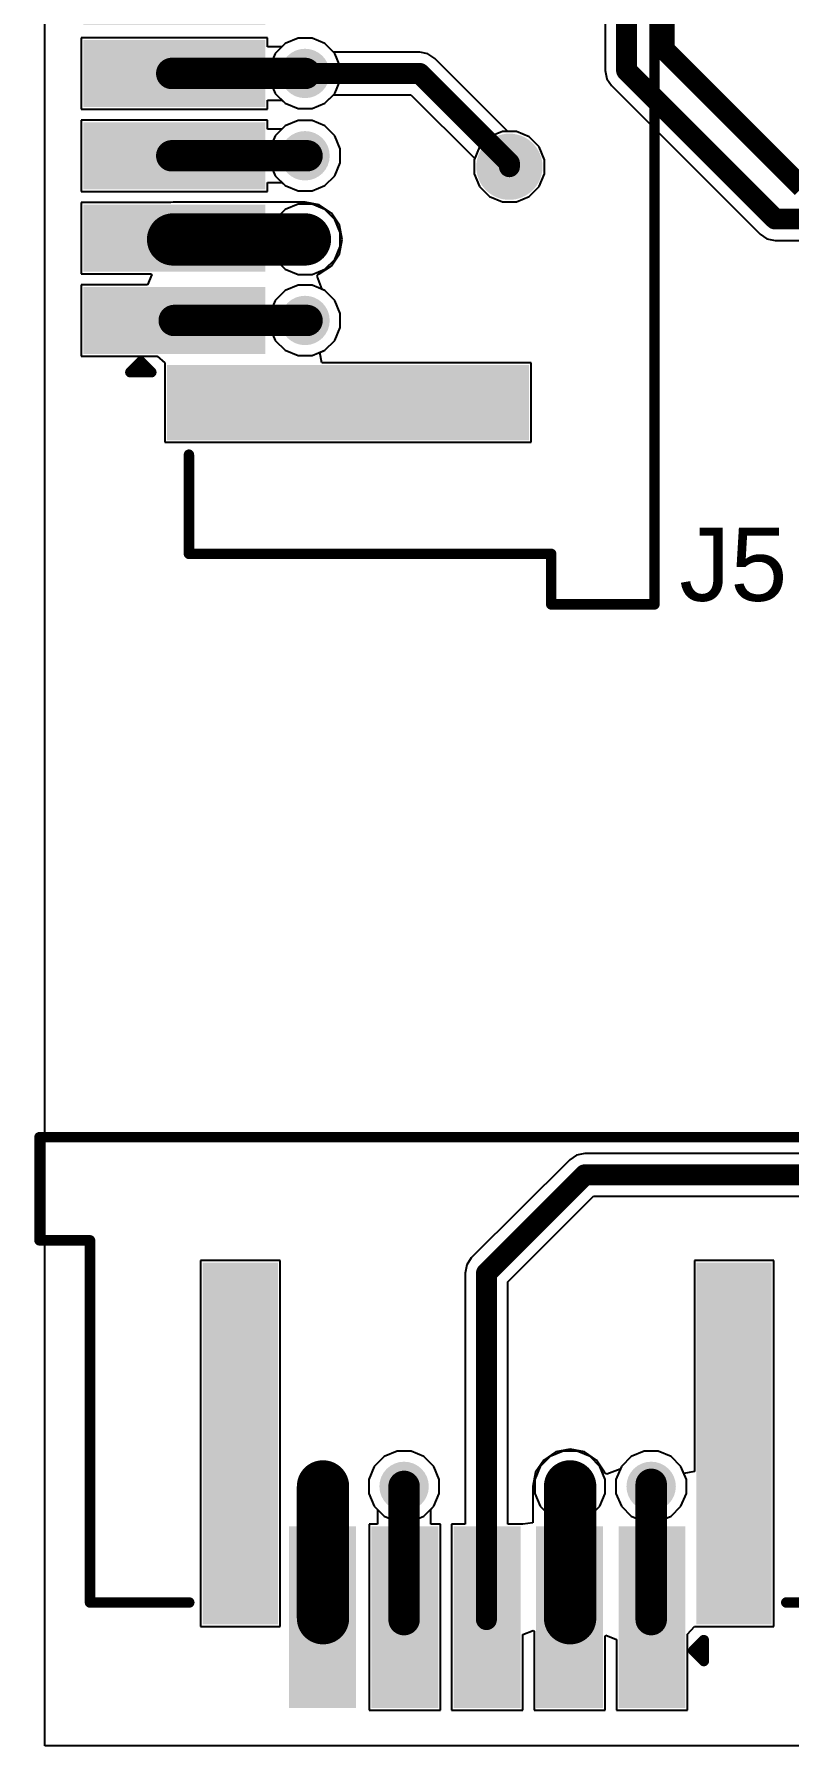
# Model space of a CAD drawing. Header units: millimetres. Extents: x -0.2 to 45, y 0 to 49.7.
# Drawn here: x -0.15 to 9, y 0 to 20.79 of the extents above; entities that cross this region are included whole.
import ezdxf

# ---------------------------------------------------------------- set-up
doc = ezdxf.new("R2010")
doc.units = ezdxf.units.MM
for name, color, linetype in [('BottomLayer', 5, 'Continuous'), ('BottomSolder', 6, 'Continuous'), ('TopLayer', 1, 'Continuous'), ('TopOverlay', 2, 'Continuous'), ('TopPaste', 8, 'Continuous'), ('TopSolder', 216, 'Continuous'), ('ViaHoleLayer', 16, 'Continuous')]:
    doc.layers.add(name, color=color, linetype=linetype)
doc.styles.add('Arial', font='', dxfattribs={"height": 0.2})
doc.styles.get('Arial').set_extended_font_data('Arial')

# ---------------------------------------------------------------- blocks, each defined once
blk = doc.blocks.new('SFW5R_1STE1LF_22')
at = {"layer": 'TopLayer'}
for points in [[(-2.305, 2.057), (-1.695, 2.057), (-1.695, 0.051), (-2.305, 0.051)], [(-1.305, 2.057), (-0.695, 2.057), (-0.695, 0.051), (-1.305, 0.051)], [(-0.305, 2.057), (0.305, 2.057), (0.305, 0.051), (-0.305, 0.051)], [(0.695, 2.057), (1.305, 2.057), (1.305, 0.051), (0.695, 0.051)], [(1.695, 2.057), (2.305, 2.057), (2.305, 0.051), (1.695, 0.051)], [(-2.642, -3.15), (-3.353, -3.15), (-3.353, 1.041), (-2.642, 1.041)], [(3.353, -3.15), (2.642, -3.15), (2.642, 1.041), (3.353, 1.041)]]:
    blk.add_hatch(color=1, dxfattribs=at).paths.add_polyline_path(points)
at = {"layer": 'TopPaste'}
for points in [[(-2.305, 2.057), (-1.695, 2.057), (-1.695, 0.051), (-2.305, 0.051)], [(-1.305, 2.057), (-0.695, 2.057), (-0.695, 0.051), (-1.305, 0.051)], [(-0.305, 2.057), (0.305, 2.057), (0.305, 0.051), (-0.305, 0.051)], [(0.695, 2.057), (1.305, 2.057), (1.305, 0.051), (0.695, 0.051)], [(1.695, 2.057), (2.305, 2.057), (2.305, 0.051), (1.695, 0.051)], [(-2.642, -3.15), (-3.353, -3.15), (-3.353, 1.041), (-2.642, 1.041)], [(3.353, -3.15), (2.642, -3.15), (2.642, 1.041), (3.353, 1.041)]]:
    blk.add_hatch(color=8, dxfattribs=at).paths.add_polyline_path(points)
at = {"layer": 'TopSolder'}
for points in [[(-2.406, 2.159), (-1.594, 2.159), (-1.594, -0.051), (-2.406, -0.051)], [(-1.406, 2.159), (-0.594, 2.159), (-0.594, -0.051), (-1.406, -0.051)], [(-0.406, 2.159), (0.406, 2.159), (0.406, -0.051), (-0.406, -0.051)], [(0.594, 2.159), (1.406, 2.159), (1.406, -0.051), (0.594, -0.051)], [(1.594, 2.159), (2.406, 2.159), (2.406, -0.051), (1.594, -0.051)], [(-2.54, -3.251), (-3.454, -3.251), (-3.454, 1.143), (-2.54, 1.143)], [(3.454, -3.251), (2.54, -3.251), (2.54, 1.143), (3.454, 1.143)]]:
    blk.add_hatch(color=216, dxfattribs=at).paths.add_polyline_path(points)
at = {"layer": 'TopOverlay', "const_width": 0.127}
for points in [[(-2.629, 1.587), (-2.629, 1.333)], [(-2.502, 1.46), (-2.629, 1.587)], [(-2.502, 1.46), (-2.629, 1.333)], [(-4.834, 0.876), (-4.834, -3.522)], [(-3.629, 0.876), (-4.834, 0.876)], [(4.822, 0.876), (3.617, 0.876)], [(4.822, 0.876), (4.822, -3.522)], [(-5.448, -3.522), (-5.448, -4.775)], [(-4.834, -3.522), (-5.448, -3.522)], [(5.436, -3.522), (4.822, -3.522)], [(5.436, -3.522), (5.436, -4.775)], [(5.436, -4.775), (-5.448, -4.775)]]:
    blk.add_lwpolyline(points, dxfattribs=at)
at = {"layer": 'TopOverlay', "const_width": 0.0635}
for points in [[(-2.661, 1.587, 1), (-2.597, 1.587, 1)], [(-2.661, 1.587, 1), (-2.597, 1.587, 1)], [(-2.534, 1.46, 1), (-2.47, 1.46, 1)], [(-2.534, 1.46, 1), (-2.47, 1.46, 1)], [(-2.661, 1.333, 1), (-2.597, 1.333, 1)], [(-2.661, 1.333, 1), (-2.597, 1.333, 1)], [(-4.866, 0.876, 1), (-4.803, 0.876, 1)], [(-4.866, 0.876, 1), (-4.803, 0.876, 1)], [(-3.661, 0.876, 1), (-3.598, 0.876, 1)], [(3.585, 0.876, 1), (3.648, 0.876, 1)], [(4.79, 0.876, 1), (4.854, 0.876, 1)], [(4.79, 0.876, 1), (4.854, 0.876, 1)], [(-5.48, -3.522, 1), (-5.417, -3.522, 1)], [(-5.48, -3.522, 1), (-5.417, -3.522, 1)], [(-4.866, -3.522, 1), (-4.803, -3.522, 1)], [(-4.866, -3.522, 1), (-4.803, -3.522, 1)], [(4.79, -3.522, 1), (4.854, -3.522, 1)], [(4.79, -3.522, 1), (4.854, -3.522, 1)], [(5.404, -3.522, 1), (5.467, -3.522, 1)], [(5.404, -3.522, 1), (5.467, -3.522, 1)], [(-5.48, -4.775, 1), (-5.417, -4.775, 1)], [(-5.48, -4.775, 1), (-5.417, -4.775, 1)], [(5.404, -4.775, 1), (5.467, -4.775, 1)], [(5.404, -4.775, 1), (5.467, -4.775, 1)]]:
    blk.add_lwpolyline(points, format="xyb", close=True, dxfattribs=at)
blk = doc.blocks.new('SFW5R_1STE1LF_25')
at = {"layer": 'TopLayer'}
for points in [[(-2.305, 2.057), (-1.695, 2.057), (-1.695, 0.051), (-2.305, 0.051)], [(-1.305, 2.057), (-0.695, 2.057), (-0.695, 0.051), (-1.305, 0.051)], [(-0.305, 2.057), (0.305, 2.057), (0.305, 0.051), (-0.305, 0.051)], [(0.695, 2.057), (1.305, 2.057), (1.305, 0.051), (0.695, 0.051)], [(1.695, 2.057), (2.305, 2.057), (2.305, 0.051), (1.695, 0.051)], [(-2.642, -3.15), (-3.353, -3.15), (-3.353, 1.041), (-2.642, 1.041)], [(3.353, -3.15), (2.642, -3.15), (2.642, 1.041), (3.353, 1.041)]]:
    blk.add_hatch(color=1, dxfattribs=at).paths.add_polyline_path(points)
at = {"layer": 'TopPaste'}
for points in [[(-2.305, 2.057), (-1.695, 2.057), (-1.695, 0.051), (-2.305, 0.051)], [(-1.305, 2.057), (-0.695, 2.057), (-0.695, 0.051), (-1.305, 0.051)], [(-0.305, 2.057), (0.305, 2.057), (0.305, 0.051), (-0.305, 0.051)], [(0.695, 2.057), (1.305, 2.057), (1.305, 0.051), (0.695, 0.051)], [(1.695, 2.057), (2.305, 2.057), (2.305, 0.051), (1.695, 0.051)], [(-2.642, -3.15), (-3.353, -3.15), (-3.353, 1.041), (-2.642, 1.041)], [(3.353, -3.15), (2.642, -3.15), (2.642, 1.041), (3.353, 1.041)]]:
    blk.add_hatch(color=8, dxfattribs=at).paths.add_polyline_path(points)
at = {"layer": 'TopSolder'}
for points in [[(-2.406, 2.159), (-1.594, 2.159), (-1.594, -0.051), (-2.406, -0.051)], [(-1.406, 2.159), (-0.594, 2.159), (-0.594, -0.051), (-1.406, -0.051)], [(-0.406, 2.159), (0.406, 2.159), (0.406, -0.051), (-0.406, -0.051)], [(0.594, 2.159), (1.406, 2.159), (1.406, -0.051), (0.594, -0.051)], [(1.594, 2.159), (2.406, 2.159), (2.406, -0.051), (1.594, -0.051)], [(-2.54, -3.251), (-3.454, -3.251), (-3.454, 1.143), (-2.54, 1.143)], [(3.454, -3.251), (2.54, -3.251), (2.54, 1.143), (3.454, 1.143)]]:
    blk.add_hatch(color=216, dxfattribs=at).paths.add_polyline_path(points)
at = {"layer": 'TopOverlay', "const_width": 0.127}
for points in [[(-2.629, 1.587), (-2.629, 1.333)], [(-2.629, 1.587), (-2.502, 1.46)], [(-2.502, 1.46), (-2.629, 1.333)], [(-4.834, 0.876), (-4.834, -3.522)], [(-4.834, 0.876), (-3.629, 0.876)], [(3.617, 0.876), (4.822, 0.876)], [(4.822, 0.876), (4.822, -3.522)], [(-5.448, -3.522), (-5.448, -4.775)], [(-5.448, -3.522), (-4.834, -3.522)], [(4.822, -3.522), (5.436, -3.522)], [(5.436, -3.522), (5.436, -4.775)], [(-5.448, -4.775), (5.436, -4.775)]]:
    blk.add_lwpolyline(points, dxfattribs=at)
at = {"layer": 'TopOverlay', "const_width": 0.0635}
for points in [[(-2.661, 1.587, 1), (-2.597, 1.587, 1)], [(-2.661, 1.587, 1), (-2.597, 1.587, 1)], [(-2.534, 1.46, 1), (-2.47, 1.46, 1)], [(-2.534, 1.46, 1), (-2.47, 1.46, 1)], [(-2.661, 1.333, 1), (-2.597, 1.333, 1)], [(-2.661, 1.333, 1), (-2.597, 1.333, 1)], [(-4.866, 0.876, 1), (-4.803, 0.876, 1)], [(-4.866, 0.876, 1), (-4.803, 0.876, 1)], [(-3.661, 0.876, 1), (-3.598, 0.876, 1)], [(3.585, 0.876, 1), (3.648, 0.876, 1)], [(4.79, 0.876, 1), (4.854, 0.876, 1)], [(4.79, 0.876, 1), (4.854, 0.876, 1)], [(-5.48, -3.522, 1), (-5.417, -3.522, 1)], [(-5.48, -3.522, 1), (-5.417, -3.522, 1)], [(-4.866, -3.522, 1), (-4.803, -3.522, 1)], [(-4.866, -3.522, 1), (-4.803, -3.522, 1)], [(4.79, -3.522, 1), (4.854, -3.522, 1)], [(4.79, -3.522, 1), (4.854, -3.522, 1)], [(5.404, -3.522, 1), (5.467, -3.522, 1)], [(5.404, -3.522, 1), (5.467, -3.522, 1)], [(-5.48, -4.775, 1), (-5.417, -4.775, 1)], [(-5.48, -4.775, 1), (-5.417, -4.775, 1)], [(5.404, -4.775, 1), (5.467, -4.775, 1)], [(5.404, -4.775, 1), (5.467, -4.775, 1)]]:
    blk.add_lwpolyline(points, format="xyb", close=True, dxfattribs=at)

msp = doc.modelspace()

# ---------------------------------------------------------------- hatches: boundary and pattern name
at = {"layer": 'BottomLayer'}
h = msp.add_hatch(color=5, dxfattribs=at)
edge = h.paths.add_edge_path()
edge.add_arc((3.132, 20.31), 0.3, 0, 360)
h = msp.add_hatch(color=5, dxfattribs=at)
edge = h.paths.add_edge_path()
edge.add_arc((3.132, 19.31), 0.3, 0, 360)
h = msp.add_hatch(color=5, dxfattribs=at)
edge = h.paths.add_edge_path()
edge.add_arc((5.613, 19.177), 0.3, 0, 360)
h = msp.add_hatch(color=5, dxfattribs=at)
edge = h.paths.add_edge_path()
edge.add_arc((3.132, 18.294), 0.3, 0, 360)
h = msp.add_hatch(color=5, dxfattribs=at)
edge = h.paths.add_edge_path()
edge.add_arc((3.132, 17.31), 0.3, 0, 360)
h = msp.add_hatch(color=5, dxfattribs=at)
edge = h.paths.add_edge_path()
edge.add_arc((3.35, 3.15), 0.3, 0, 360)
h = msp.add_hatch(color=5, dxfattribs=at)
edge = h.paths.add_edge_path()
edge.add_arc((4.335, 3.15), 0.3, 0, 360)
h = msp.add_hatch(color=5, dxfattribs=at)
edge = h.paths.add_edge_path()
edge.add_arc((6.35, 3.15), 0.3, 0, 360)
h = msp.add_hatch(color=5, dxfattribs=at)
edge = h.paths.add_edge_path()
edge.add_arc((7.334, 3.15), 0.3, 0, 360)
at = {"layer": 'BottomSolder'}
h = msp.add_hatch(color=6, dxfattribs=at)
edge = h.paths.add_edge_path()
edge.add_arc((5.613, 19.177), 0.402, 0, 360)
at = {"layer": 'TopLayer'}
h = msp.add_hatch(color=1, dxfattribs=at)
edge = h.paths.add_edge_path()
edge.add_arc((3.132, 20.31), 0.3, 0, 360)
h = msp.add_hatch(color=1, dxfattribs=at)
edge = h.paths.add_edge_path()
edge.add_arc((3.132, 19.31), 0.3, 0, 360)
h = msp.add_hatch(color=1, dxfattribs=at)
edge = h.paths.add_edge_path()
edge.add_arc((5.613, 19.177), 0.3, 0, 360)
h = msp.add_hatch(color=1, dxfattribs=at)
edge = h.paths.add_edge_path()
edge.add_arc((3.132, 18.294), 0.3, 0, 360)
h = msp.add_hatch(color=1, dxfattribs=at)
edge = h.paths.add_edge_path()
edge.add_arc((3.132, 17.31), 0.3, 0, 360)
h = msp.add_hatch(color=1, dxfattribs=at)
edge = h.paths.add_edge_path()
edge.add_arc((3.35, 3.15), 0.3, 0, 360)
h = msp.add_hatch(color=1, dxfattribs=at)
edge = h.paths.add_edge_path()
edge.add_arc((4.335, 3.15), 0.3, 0, 360)
h = msp.add_hatch(color=1, dxfattribs=at)
edge = h.paths.add_edge_path()
edge.add_arc((6.35, 3.15), 0.3, 0, 360)
h = msp.add_hatch(color=1, dxfattribs=at)
edge = h.paths.add_edge_path()
edge.add_arc((7.334, 3.15), 0.3, 0, 360)
at = {"layer": 'TopSolder'}
h = msp.add_hatch(color=216, dxfattribs=at)
edge = h.paths.add_edge_path()
edge.add_arc((5.613, 19.177), 0.402, 0, 360)
at = {"layer": 'ViaHoleLayer'}
h = msp.add_hatch(color=16, dxfattribs=at)
edge = h.paths.add_edge_path()
edge.add_arc((3.132, 20.31), 0.15, 0, 360)
h = msp.add_hatch(color=16, dxfattribs=at)
edge = h.paths.add_edge_path()
edge.add_arc((3.132, 19.31), 0.15, 0, 360)
h = msp.add_hatch(color=16, dxfattribs=at)
edge = h.paths.add_edge_path()
edge.add_arc((5.613, 19.177), 0.15, 0, 360)
h = msp.add_hatch(color=16, dxfattribs=at)
edge = h.paths.add_edge_path()
edge.add_arc((3.132, 18.294), 0.15, 0, 360)
h = msp.add_hatch(color=16, dxfattribs=at)
edge = h.paths.add_edge_path()
edge.add_arc((3.132, 17.31), 0.15, 0, 360)
h = msp.add_hatch(color=16, dxfattribs=at)
edge = h.paths.add_edge_path()
edge.add_arc((3.35, 3.15), 0.15, 0, 360)
h = msp.add_hatch(color=16, dxfattribs=at)
edge = h.paths.add_edge_path()
edge.add_arc((4.335, 3.15), 0.15, 0, 360)
h = msp.add_hatch(color=16, dxfattribs=at)
edge = h.paths.add_edge_path()
edge.add_arc((6.35, 3.15), 0.15, 0, 360)
h = msp.add_hatch(color=16, dxfattribs=at)
edge = h.paths.add_edge_path()
edge.add_arc((7.334, 3.15), 0.15, 0, 360)

# ---------------------------------------------------------------- linework, layer by layer
at = {"layer": 'BottomLayer'}
for p, q in [((-0.025, 0), (-0.025, 49.528)), ((2.89, 20.672), (2.77, 20.551)), ((3.047, 20.737), (2.89, 20.672)), ((3.217, 20.737), (3.047, 20.737)), ((3.373, 20.672), (3.217, 20.737)), ((3.476, 20.569), (3.373, 20.672)), ((2.77, 20.551), (2.705, 20.395)), ((2.705, 20.395), (2.705, 20.225)), ((4.525, 20.569), (3.476, 20.569)), ((4.624, 20.549), (4.525, 20.569)), ((4.708, 20.493), (4.624, 20.549)), ((5.596, 19.604), (4.708, 20.493)), ((2.705, 20.225), (2.77, 20.068)), ((2.77, 20.068), (2.89, 19.948)), ((3.373, 19.948), (3.476, 20.051)), ((3.476, 20.051), (4.417, 20.051)), ((4.417, 20.051), (5.192, 19.276)), ((2.89, 19.948), (3.047, 19.883)), ((3.047, 19.883), (3.217, 19.883)), ((3.217, 19.883), (3.373, 19.948)), ((2.77, 19.552), (2.705, 19.395)), ((2.89, 19.672), (2.77, 19.552)), ((3.047, 19.737), (2.89, 19.672)), ((3.217, 19.737), (3.047, 19.737)), ((3.373, 19.672), (3.217, 19.737)), ((3.494, 19.552), (3.373, 19.672)), ((3.559, 19.395), (3.494, 19.552)), ((5.698, 19.604), (5.596, 19.604)), ((5.855, 19.539), (5.698, 19.604)), ((2.705, 19.395), (2.705, 19.225)), ((3.559, 19.225), (3.559, 19.395)), ((5.975, 19.419), (5.855, 19.539)), ((6.04, 19.262), (5.975, 19.419)), ((2.705, 19.225), (2.77, 19.068)), ((3.494, 19.068), (3.559, 19.225)), ((5.192, 19.276), (5.186, 19.262)), ((5.186, 19.262), (5.186, 19.092)), ((6.04, 19.092), (6.04, 19.262)), ((2.77, 19.068), (2.89, 18.948)), ((2.89, 18.948), (3.047, 18.883)), ((3.217, 18.883), (3.373, 18.948)), ((3.373, 18.948), (3.494, 19.068)), ((5.186, 19.092), (5.251, 18.935)), ((5.251, 18.935), (5.372, 18.815)), ((5.855, 18.815), (5.975, 18.935)), ((5.975, 18.935), (6.04, 19.092)), ((3.047, 18.721), (2.89, 18.656)), ((3.047, 18.883), (3.217, 18.883)), ((3.217, 18.721), (3.047, 18.721)), ((3.373, 18.656), (3.217, 18.721)), ((5.372, 18.815), (5.528, 18.75)), ((5.528, 18.75), (5.698, 18.75)), ((5.698, 18.75), (5.855, 18.815)), ((2.77, 18.536), (2.705, 18.379)), ((2.89, 18.656), (2.77, 18.536)), ((3.494, 18.536), (3.373, 18.656)), ((3.559, 18.379), (3.494, 18.536)), ((2.705, 18.379), (2.705, 18.209)), ((3.559, 18.209), (3.559, 18.379)), ((2.705, 18.209), (2.77, 18.052)), ((3.494, 18.052), (3.559, 18.209)), ((2.77, 18.052), (2.89, 17.932)), ((2.89, 17.932), (3.047, 17.867)), ((3.217, 17.867), (3.373, 17.932)), ((3.373, 17.932), (3.494, 18.052)), ((2.89, 17.672), (2.77, 17.552)), ((3.047, 17.737), (2.89, 17.672)), ((3.047, 17.867), (3.217, 17.867)), ((3.217, 17.737), (3.047, 17.737)), ((3.373, 17.672), (3.217, 17.737)), ((3.494, 17.552), (3.373, 17.672)), ((2.77, 17.552), (2.705, 17.395)), ((3.559, 17.395), (3.494, 17.552)), ((2.705, 17.395), (2.705, 17.225)), ((3.559, 17.225), (3.559, 17.395)), ((2.705, 17.225), (2.77, 17.068)), ((2.77, 17.068), (2.89, 16.948)), ((3.373, 16.948), (3.494, 17.068)), ((3.494, 17.068), (3.559, 17.225)), ((2.89, 16.948), (3.047, 16.883)), ((3.047, 16.883), (3.217, 16.883)), ((3.217, 16.883), (3.373, 16.948)), ((4.25, 3.577), (4.093, 3.512)), ((4.419, 3.577), (4.25, 3.577)), ((4.576, 3.512), (4.419, 3.577)), ((6.265, 3.577), (6.108, 3.512)), ((6.435, 3.577), (6.265, 3.577)), ((6.592, 3.512), (6.435, 3.577)), ((7.249, 3.577), (7.092, 3.512)), ((7.419, 3.577), (7.249, 3.577)), ((7.576, 3.512), (7.419, 3.577)), ((3.973, 3.391), (3.908, 3.235)), ((4.093, 3.512), (3.973, 3.391)), ((4.697, 3.391), (4.576, 3.512)), ((4.762, 3.235), (4.697, 3.391)), ((5.988, 3.391), (5.923, 3.235)), ((6.108, 3.512), (5.988, 3.391)), ((6.712, 3.391), (6.592, 3.512)), ((6.777, 3.235), (6.712, 3.391)), ((6.972, 3.391), (6.907, 3.235)), ((7.092, 3.512), (6.972, 3.391)), ((7.696, 3.391), (7.576, 3.512)), ((7.761, 3.235), (7.696, 3.391)), ((3.908, 3.235), (3.908, 3.065)), ((4.762, 3.065), (4.762, 3.235)), ((5.923, 3.235), (5.923, 3.065)), ((6.777, 3.065), (6.777, 3.235)), ((6.907, 3.235), (6.907, 3.065)), ((7.761, 3.065), (7.761, 3.235)), ((3.908, 3.065), (3.973, 2.908)), ((4.697, 2.908), (4.762, 3.065)), ((5.923, 3.065), (5.988, 2.908)), ((6.712, 2.908), (6.777, 3.065)), ((6.907, 3.065), (6.972, 2.908)), ((7.696, 2.908), (7.761, 3.065)), ((3.973, 2.908), (4.093, 2.788)), ((4.093, 2.788), (4.25, 2.723)), ((4.25, 2.723), (4.419, 2.723)), ((4.419, 2.723), (4.576, 2.788)), ((4.576, 2.788), (4.697, 2.908)), ((5.988, 2.908), (6.108, 2.788)), ((6.108, 2.788), (6.265, 2.723)), ((6.265, 2.723), (6.435, 2.723)), ((6.435, 2.723), (6.592, 2.788)), ((6.592, 2.788), (6.712, 2.908)), ((6.972, 2.908), (7.092, 2.788)), ((7.092, 2.788), (7.249, 2.723)), ((7.249, 2.723), (7.419, 2.723)), ((7.419, 2.723), (7.576, 2.788)), ((7.576, 2.788), (7.696, 2.908)), ((44.913, 0), (-0.025, 0))]:
    msp.add_line(p, q, dxfattribs=at)
at = {"layer": 'BottomLayer', "const_width": 0.254}
for points in [[(3.132, 20.31), (4.525, 20.31)], [(4.525, 20.31), (5.613, 19.221)], [(5.613, 19.177), (5.613, 19.221)]]:
    msp.add_lwpolyline(points, dxfattribs=at)
at = {"layer": 'BottomLayer', "const_width": 0.127}
for points in [[(3.068, 20.31, 1), (3.195, 20.31, 1)], [(4.461, 20.31, 1), (4.588, 20.31, 1)], [(4.461, 20.31, 1), (4.588, 20.31, 1)], [(5.55, 19.221, 1), (5.677, 19.221, 1)], [(5.55, 19.221, 1), (5.677, 19.221, 1)], [(5.55, 19.177, 1), (5.677, 19.177, 1)]]:
    msp.add_lwpolyline(points, format="xyb", close=True, dxfattribs=at)
at = {"layer": 'TopLayer'}
for p, q in [((-0.025, 0), (-0.025, 49.528)), ((6.777, 28.569), (6.777, 20.345)), ((2.675, 20.742), (0.415, 20.742)), ((0.415, 20.742), (0.415, 19.878)), ((2.675, 20.633), (2.675, 20.742)), ((2.851, 20.633), (2.675, 20.633)), ((2.89, 20.672), (2.851, 20.633)), ((3.047, 20.737), (2.89, 20.672)), ((3.217, 20.737), (3.047, 20.737)), ((3.373, 20.672), (3.217, 20.737)), ((3.494, 20.551), (3.373, 20.672)), ((3.559, 20.395), (3.494, 20.551)), ((3.559, 20.225), (3.559, 20.395)), ((3.494, 20.068), (3.559, 20.225)), ((6.777, 20.345), (6.797, 20.246)), ((6.797, 20.246), (6.853, 20.162)), ((2.675, 19.878), (2.675, 19.986)), ((2.675, 19.986), (2.851, 19.986)), ((2.851, 19.986), (2.89, 19.948)), ((3.373, 19.948), (3.494, 20.068)), ((6.853, 20.162), (8.656, 18.359)), ((0.415, 19.878), (2.675, 19.878)), ((2.89, 19.948), (3.047, 19.883)), ((3.047, 19.883), (3.217, 19.883)), ((3.217, 19.883), (3.373, 19.948)), ((2.675, 19.742), (0.415, 19.742)), ((0.415, 19.742), (0.415, 18.878)), ((2.675, 19.634), (2.675, 19.742)), ((2.851, 19.634), (2.675, 19.634)), ((2.89, 19.672), (2.851, 19.634)), ((3.047, 19.737), (2.89, 19.672)), ((3.217, 19.737), (3.047, 19.737)), ((3.373, 19.672), (3.217, 19.737)), ((3.494, 19.552), (3.373, 19.672)), ((3.559, 19.395), (3.494, 19.552)), ((5.528, 19.604), (5.372, 19.539)), ((5.698, 19.604), (5.528, 19.604)), ((5.855, 19.539), (5.698, 19.604)), ((3.559, 19.225), (3.559, 19.395)), ((5.251, 19.419), (5.186, 19.262)), ((5.372, 19.539), (5.251, 19.419)), ((5.975, 19.419), (5.855, 19.539)), ((6.04, 19.262), (5.975, 19.419)), ((3.494, 19.068), (3.559, 19.225)), ((5.186, 19.262), (5.186, 19.092)), ((6.04, 19.092), (6.04, 19.262)), ((2.675, 18.878), (2.675, 18.986)), ((2.675, 18.986), (2.851, 18.986)), ((2.851, 18.986), (2.89, 18.948)), ((2.89, 18.948), (3.047, 18.883)), ((3.217, 18.883), (3.373, 18.948)), ((3.373, 18.948), (3.494, 19.068)), ((5.186, 19.092), (5.251, 18.935)), ((5.251, 18.935), (5.372, 18.815)), ((5.855, 18.815), (5.975, 18.935)), ((5.975, 18.935), (6.04, 19.092)), ((0.415, 18.878), (2.675, 18.878)), ((1.504, 18.742), (0.415, 18.742)), ((0.415, 18.742), (0.415, 17.878)), ((1.531, 18.747), (1.504, 18.742)), ((3.132, 18.747), (1.531, 18.747)), ((3.047, 18.883), (3.217, 18.883)), ((3.305, 18.713), (3.132, 18.747)), ((3.452, 18.615), (3.305, 18.713)), ((5.372, 18.815), (5.528, 18.75)), ((5.528, 18.75), (5.698, 18.75)), ((5.698, 18.75), (5.855, 18.815)), ((3.55, 18.468), (3.452, 18.615)), ((3.585, 18.294), (3.55, 18.468)), ((3.55, 18.121), (3.585, 18.294)), ((8.656, 18.359), (8.74, 18.303)), ((8.74, 18.303), (8.839, 18.283)), ((3.452, 17.974), (3.55, 18.121)), ((8.839, 18.283), (13.894, 18.283)), ((0.415, 17.878), (1.263, 17.878)), ((1.263, 17.878), (1.273, 17.869)), ((3.305, 17.875), (3.452, 17.974)), ((1.22, 17.742), (0.415, 17.742)), ((0.415, 17.742), (0.415, 16.878)), ((1.273, 17.869), (1.22, 17.742)), ((3.28, 17.848), (3.291, 17.873)), ((3.342, 17.685), (3.28, 17.848)), ((3.291, 17.873), (3.305, 17.875)), ((3.373, 17.672), (3.342, 17.685)), ((3.494, 17.552), (3.373, 17.672)), ((3.559, 17.395), (3.494, 17.552)), ((3.559, 17.225), (3.559, 17.395)), ((3.373, 16.948), (3.494, 17.068)), ((3.494, 17.068), (3.559, 17.225)), ((0.415, 16.878), (1.338, 16.878)), ((1.338, 16.878), (1.431, 16.795)), ((3.312, 16.922), (3.373, 16.948)), ((3.337, 16.795), (3.312, 16.922)), ((1.431, 16.795), (1.431, 16.751)), ((1.431, 16.751), (1.431, 15.83)), ((5.876, 16.795), (3.337, 16.795)), ((5.876, 15.83), (5.876, 16.795)), ((1.431, 15.83), (5.876, 15.83)), ((6.345, 7.117), (5.151, 5.924)), ((6.429, 7.173), (6.345, 7.117)), ((6.528, 7.193), (6.429, 7.173)), ((38.294, 7.193), (6.528, 7.193)), ((5.593, 5.633), (6.635, 6.675)), ((6.635, 6.675), (44.022, 6.675)), ((2.83, 5.893), (1.864, 5.893)), ((1.864, 5.893), (1.864, 1.448)), ((2.83, 1.448), (2.83, 5.893)), ((5.095, 5.84), (5.075, 5.74)), ((5.151, 5.924), (5.095, 5.84)), ((8.824, 5.893), (7.859, 5.893)), ((7.859, 5.893), (7.859, 3.331)), ((8.824, 1.448), (8.824, 5.893)), ((5.075, 5.74), (5.075, 2.692)), ((5.593, 2.692), (5.593, 5.633)), ((4.25, 3.577), (4.093, 3.512)), ((4.419, 3.577), (4.25, 3.577)), ((4.576, 3.512), (4.419, 3.577)), ((6.177, 3.568), (6.03, 3.47)), ((6.35, 3.603), (6.177, 3.568)), ((6.523, 3.568), (6.35, 3.603)), ((6.67, 3.47), (6.523, 3.568)), ((7.249, 3.577), (7.092, 3.512)), ((7.419, 3.577), (7.249, 3.577)), ((7.576, 3.512), (7.419, 3.577)), ((3.973, 3.391), (3.908, 3.235)), ((4.093, 3.512), (3.973, 3.391)), ((4.697, 3.391), (4.576, 3.512)), ((4.762, 3.235), (4.697, 3.391)), ((6.03, 3.47), (5.931, 3.323)), ((6.769, 3.323), (6.67, 3.47)), ((6.959, 3.36), (6.796, 3.298)), ((6.972, 3.391), (6.959, 3.36)), ((7.092, 3.512), (6.972, 3.391)), ((7.696, 3.391), (7.576, 3.512)), ((7.732, 3.306), (7.696, 3.391)), ((7.859, 3.331), (7.732, 3.306)), ((3.908, 3.235), (3.908, 3.065)), ((4.762, 3.065), (4.762, 3.235)), ((5.931, 3.323), (5.897, 3.15)), ((5.897, 3.15), (5.897, 2.707)), ((6.771, 3.309), (6.769, 3.323)), ((6.796, 3.298), (6.771, 3.309)), ((3.908, 3.065), (3.973, 2.908)), ((4.697, 2.908), (4.762, 3.065)), ((3.973, 2.908), (4.011, 2.869)), ((4.011, 2.869), (4.011, 2.692)), ((4.658, 2.869), (4.697, 2.908)), ((4.658, 2.692), (4.658, 2.869)), ((5.897, 2.707), (5.776, 2.692)), ((4.011, 2.692), (3.912, 2.692)), ((3.912, 2.692), (3.912, 0.432)), ((4.776, 2.692), (4.658, 2.692)), ((4.776, 0.432), (4.776, 2.692)), ((5.075, 2.692), (4.912, 2.692)), ((4.912, 2.692), (4.912, 0.432)), ((5.77, 2.692), (5.593, 2.692)), ((5.776, 2.692), (5.77, 2.692)), ((1.864, 1.448), (2.83, 1.448)), ((5.776, 1.35), (5.903, 1.401)), ((5.776, 0.432), (5.776, 1.35)), ((5.903, 1.401), (5.912, 1.391)), ((5.912, 1.391), (5.912, 0.432)), ((6.776, 1.332), (6.785, 1.342)), ((6.776, 0.432), (6.776, 1.332)), ((6.785, 1.342), (6.912, 1.291)), ((6.912, 1.291), (6.912, 0.432)), ((7.776, 1.355), (7.859, 1.448)), ((7.776, 0.432), (7.776, 1.355)), ((7.859, 1.448), (7.903, 1.448)), ((7.903, 1.448), (8.824, 1.448)), ((3.912, 0.432), (4.776, 0.432)), ((4.912, 0.432), (5.776, 0.432)), ((5.912, 0.432), (6.776, 0.432)), ((6.912, 0.432), (7.776, 0.432)), ((44.913, 0), (-0.025, 0))]:
    msp.add_line(p, q, dxfattribs=at)
for points, const_width in [([(7.493, 20.599), (7.493, 29.593)], 0.254), ([(7.036, 20.345), (7.036, 28.677)], 0.254), ([(7.493, 20.599), (9.169, 18.923)], 0.254), ([(1.514, 20.31), (3.132, 20.31)], 0.381), ([(7.036, 20.345), (8.839, 18.542)], 0.254), ([(1.514, 19.31), (3.157, 19.31)], 0.381), ([(1.531, 18.294), (3.132, 18.294)], 0.635), ([(8.839, 18.542), (13.894, 18.542)], 0.254), ([(1.544, 17.31), (3.157, 17.31)], 0.381), ([(5.334, 5.74), (6.528, 6.934)], 0.254), ([(6.528, 6.934), (44.367, 6.934)], 0.254), ([(5.334, 1.532), (5.334, 5.74)], 0.254), ([(3.35, 1.549), (3.35, 3.15)], 0.635), ([(4.335, 1.532), (4.335, 3.15)], 0.381), ([(6.35, 1.549), (6.35, 3.15)], 0.635), ([(7.334, 1.532), (7.334, 3.175)], 0.381)]:
    msp.add_lwpolyline(points, dxfattribs=dict(at, const_width=const_width))
for points, const_width in [([(7.43, 20.599, 1), (7.557, 20.599, 1)], 0.127), ([(7.43, 20.599, 1), (7.557, 20.599, 1)], 0.127), ([(1.419, 20.31, 1), (1.609, 20.31, 1)], 0.191), ([(3.036, 20.31, 1), (3.227, 20.31, 1)], 0.191), ([(6.972, 20.345, 1), (7.099, 20.345, 1)], 0.127), ([(6.972, 20.345, 1), (7.099, 20.345, 1)], 0.127), ([(1.419, 19.31, 1), (1.609, 19.31, 1)], 0.191), ([(3.062, 19.31, 1), (3.252, 19.31, 1)], 0.191), ([(1.372, 18.294, 1), (1.689, 18.294, 1)], 0.318), ([(2.973, 18.294, 1), (3.29, 18.294, 1)], 0.318), ([(8.776, 18.542, 1), (8.903, 18.542, 1)], 0.127), ([(8.776, 18.542, 1), (8.903, 18.542, 1)], 0.127), ([(1.449, 17.31, 1), (1.639, 17.31, 1)], 0.191), ([(3.062, 17.31, 1), (3.252, 17.31, 1)], 0.191), ([(6.464, 6.934, 1), (6.591, 6.934, 1)], 0.127), ([(6.464, 6.934, 1), (6.591, 6.934, 1)], 0.127), ([(5.271, 5.74, 1), (5.398, 5.74, 1)], 0.127), ([(5.271, 5.74, 1), (5.398, 5.74, 1)], 0.127), ([(3.192, 3.15, 1), (3.509, 3.15, 1)], 0.318), ([(4.239, 3.15, 1), (4.43, 3.15, 1)], 0.191), ([(6.191, 3.15, 1), (6.509, 3.15, 1)], 0.318), ([(7.239, 3.175, 1), (7.43, 3.175, 1)], 0.191), ([(3.192, 1.549, 1), (3.509, 1.549, 1)], 0.318), ([(4.239, 1.532, 1), (4.43, 1.532, 1)], 0.191), ([(6.191, 1.549, 1), (6.509, 1.549, 1)], 0.318), ([(7.239, 1.532, 1), (7.43, 1.532, 1)], 0.191), ([(5.271, 1.532, 1), (5.398, 1.532, 1)], 0.127)]:
    msp.add_lwpolyline(points, format="xyb", close=True, dxfattribs=dict(at, const_width=const_width))

# ---------------------------------------------------------------- block references
for name, p, rotation in [('SFW5R_1STE1LF_25', (2.599, 19.31), 90), ('SFW5R_1STE1LF_22', (5.344, 2.616), 180)]:
    msp.add_blockref(name, p, dxfattribs=dict(rotation=rotation))

# ---------------------------------------------------------------- texts
at = {"layer": 'TopOverlay', "style": 'Arial'}
msp.add_text('J5', height=0.889, dxfattribs=at).set_placement((7.675, 13.904))

doc.saveas('drawing.dxf')
